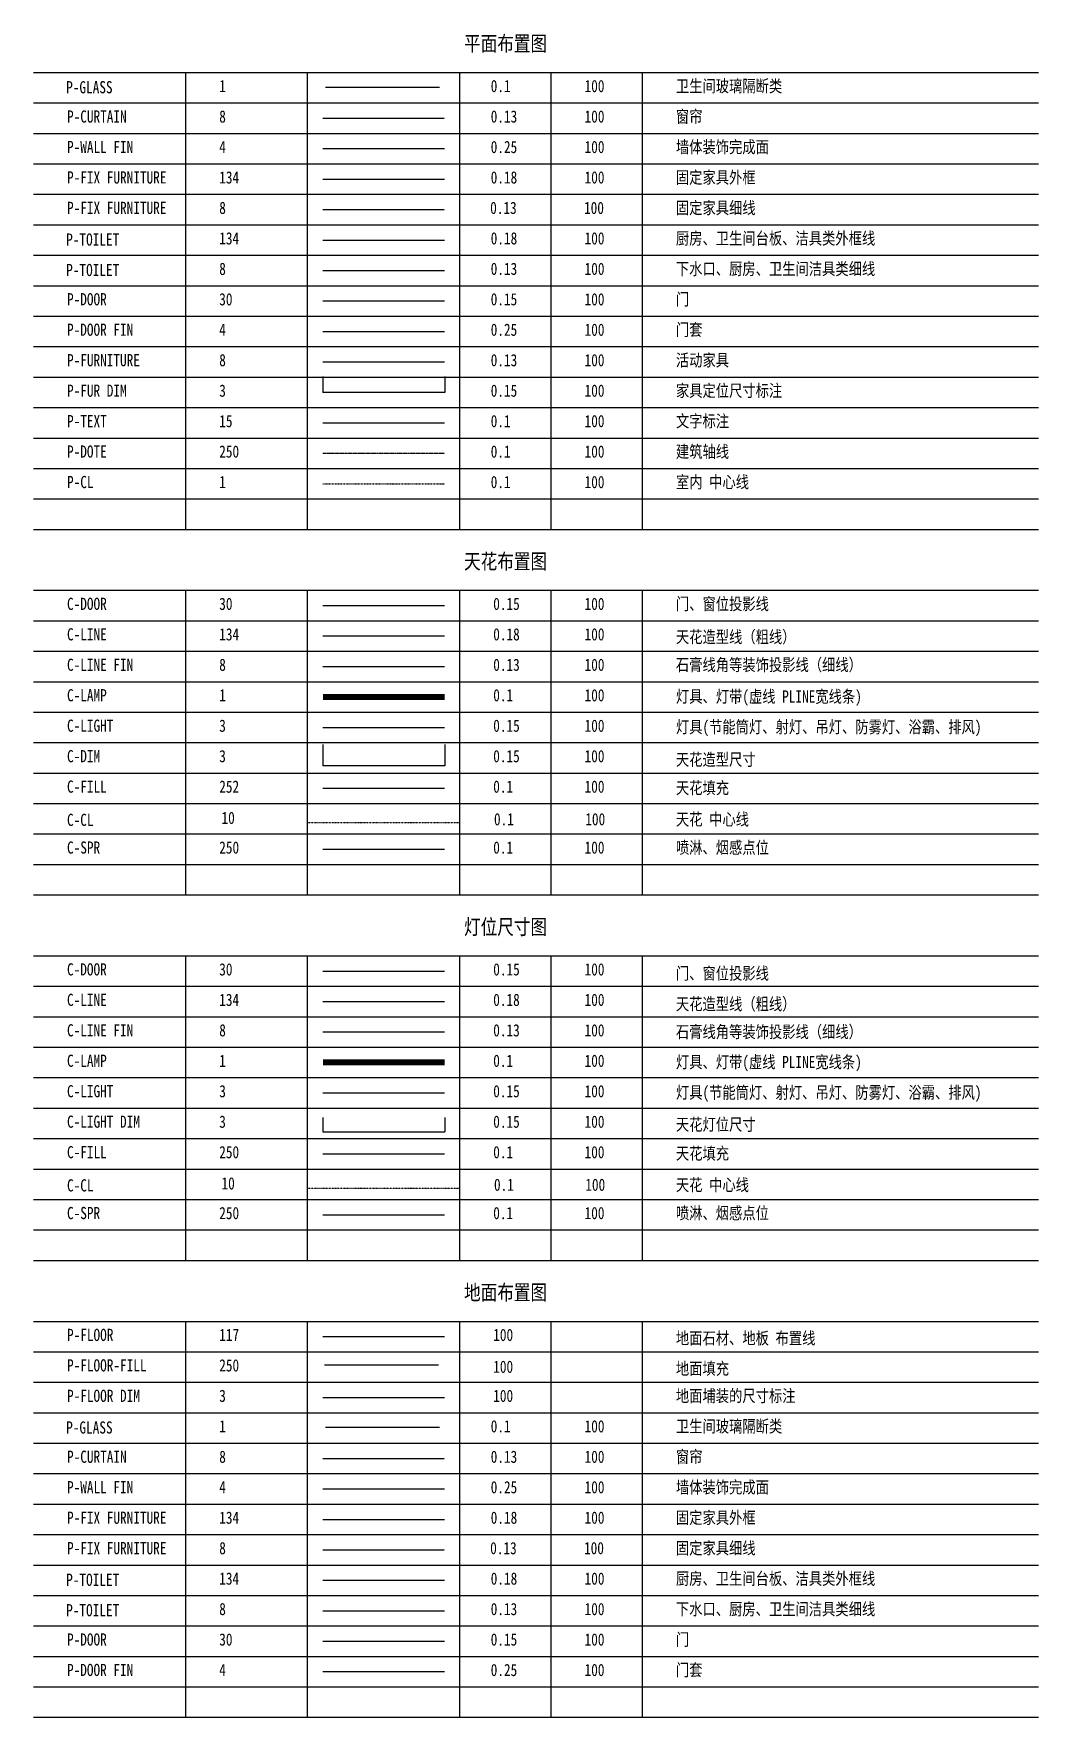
# Model space of a CAD drawing. Extents: x 3479 to 4537415, y 306 to 366510.
# Drawn here: x 4418633 to 4451633, y 299973 to 355247 of the extents above; entities that cross this region are included whole.
import ezdxf
from ezdxf.enums import TextEntityAlignment as Align

# ---------------------------------------------------------------- set-up
doc = ezdxf.new("R2010")
doc.units = 0
doc.header["$LTSCALE"] = 10
doc.header["$MEASUREMENT"] = 0
doc.header["$PDMODE"] = 35
for name, pattern in [('CENTERX2', [4, 2.5, -0.5, 0.5, -0.5]), ('DASH', [0.35, 0.25, -0.1]), ('DASHDOT2', [0.5, 0.25, -0.125, 0, -0.125])]:
    doc.linetypes.add(name, pattern=pattern)
doc.layers.get('Defpoints').update_dxf_attribs({"color": 49, "linetype": 'DASH'})
for name, color, linetype in [('C-CL', 10, 'DASHDOT2'), ('C-DIM', 3, 'Continuous'), ('C-DOOR', 30, 'Continuous'), ('C-FILL', 252, 'Continuous'), ('C-LAMP', 1, 'Continuous'), ('C-LIGHT', 3, 'Continuous'), ('C-LIGHT-DIM', 3, 'Continuous'), ('C-LINE', 134, 'Continuous'), ('C-LINE-FIN', 8, 'Continuous'), ('I-LINE FIN', 8, 'Continuous'), ('P-CL', 1, 'DASHDOT2'), ('P-CURTAIN', 8, 'DASH'), ('P-DOOR', 30, 'Continuous'), ('P-DOOR FIN', 4, 'Continuous'), ('P-DOTE', 250, 'DASHDOT2'), ('P-FIX FURNITURE', 134, 'Continuous'), ('P-FLOOR', 117, 'Continuous'), ('P-FLOOR DIM', 3, 'Continuous'), ('P-FLOOR-FILL', 250, 'Continuous'), ('P-FUR DIM', 3, 'Continuous'), ('P-FURNITURE', 8, 'Continuous'), ('P-GLASS', 1, 'Continuous'), ('P-TEXT', 15, 'Continuous'), ('P-TOILET', 134, 'Continuous'), ('P-WALL FIN', 4, 'Continuous')]:
    doc.layers.add(name, color=color, linetype=linetype)
doc.layers.add('C-SPR', color=250, linetype='Continuous', plot=False)
doc.styles.add('-宋体', font='simkai.ttf', dxfattribs={"width": 0.8})
doc.dimstyles.new('DIM-001', dxfattribs={"dimtxt": 2.5, "dimasz": 0.8, "dimexe": 1.5, "dimexo": 2.5, "dimgap": 1, "dimtad": 1, "dimdec": 0, "dimzin": 12, "dimdsep": 46, "dimtxsty": '-宋体', "dimblk": 'ARCHTICK', "dimcen": 0, "dimdle": 1, "dimclrd": 256, "dimclre": 256, "dimclrt": 9, "dimadec": 0, "dimazin": 0, "dimtfac": 1, "dimtdec": 0, "dimtmove": 2, "dimatfit": 3, "dimldrblk": 'DOT', "dimfxl": 1, "dimtolj": 1, "dimtzin": 12, "dimarcsym": 0})

# ---------------------------------------------------------------- blocks, each defined once
blk = doc.blocks.new('_ArchTick')
at = {"color": 0, "linetype": 'ByBlock', "const_width": 0.4}
blk.add_lwpolyline([(-0.5, -0.5), (0.5, 0.5)], dxfattribs=at)
blk = doc.blocks.new('*D301')
at = {"layer": 'Defpoints', "color": 0, "transparency": 16777216}
for p in [(4428133, 343998), (4432133, 343998), (4432133, 343473)]:
    blk.add_point(p, dxfattribs=at)
at = {"layer": 'P-FUR DIM', "lineweight": -2, "transparency": 16777216}
for p, q in [((4428133, 343995), (4428133, 343471)), ((4432133, 343995), (4432133, 343471)), ((4428132, 343473), (4432134, 343473))]:
    blk.add_line(p, q, dxfattribs=at)
at = {"layer": 'P-FUR DIM', "lineweight": -2, "transparency": 16777216, "xscale": 0.8, "yscale": 0.8, "zscale": 0.8, "rotation": 180}
blk.add_blockref('_ArchTick', (4428133, 343473), dxfattribs=at)
at = {"layer": 'P-FUR DIM', "lineweight": -2, "transparency": 16777216, "xscale": 0.8, "yscale": 0.8, "zscale": 0.8}
blk.add_blockref('_ArchTick', (4432133, 343473), dxfattribs=at)
at = {"layer": 'P-FUR DIM', "color": 9, "transparency": 16777216, "insert": (4430133, 343475), "char_height": 2.5, "attachment_point": 5, "style": '-宋体'}
blk.add_mtext('\\A1;4000', dxfattribs=at)
blk = doc.blocks.new('_Dot')
at = {"color": 0, "linetype": 'ByBlock', "lineweight": -2}
blk.add_line((-0.5, 0), (-1, 0), dxfattribs=at)
at = {"color": 0, "linetype": 'ByBlock', "const_width": 0.5}
blk.add_lwpolyline([(-0.25, 0, 1), (0.25, 0, 1)], format="xyb", close=True, dxfattribs=at)
blk = doc.blocks.new('*D302')
at = {"layer": 'C-DIM', "lineweight": -2, "transparency": 16777216}
for p, q in [((4428133, 331914), (4428133, 331215)), ((4432133, 331914), (4432133, 331215)), ((4428132, 331217), (4432134, 331217))]:
    blk.add_line(p, q, dxfattribs=at)
at = {"layer": 'Defpoints', "color": 0, "transparency": 16777216}
for p in [(4428133, 331917), (4432133, 331917), (4432133, 331217)]:
    blk.add_point(p, dxfattribs=at)
at = {"layer": 'C-DIM', "lineweight": -2, "transparency": 16777216, "xscale": 0.8, "yscale": 0.8, "zscale": 0.8, "rotation": 180}
blk.add_blockref('_ArchTick', (4428133, 331217), dxfattribs=at)
at = {"layer": 'C-DIM', "lineweight": -2, "transparency": 16777216, "xscale": 0.8, "yscale": 0.8, "zscale": 0.8}
blk.add_blockref('_ArchTick', (4432133, 331217), dxfattribs=at)
at = {"layer": 'C-DIM', "color": 9, "transparency": 16777216, "insert": (4430133, 331219), "char_height": 2.5, "attachment_point": 5, "style": '-宋体'}
blk.add_mtext('\\A1;4000', dxfattribs=at)
blk = doc.blocks.new('*D303')
at = {"layer": 'C-LIGHT-DIM', "lineweight": -2, "transparency": 16777216}
for p, q in [((4428133, 319661), (4428133, 319196)), ((4432133, 319661), (4432133, 319196)), ((4428132, 319198), (4432134, 319198))]:
    blk.add_line(p, q, dxfattribs=at)
at = {"layer": 'Defpoints', "color": 0, "transparency": 16777216}
for p in [(4428133, 319663), (4432133, 319663), (4432133, 319198)]:
    blk.add_point(p, dxfattribs=at)
at = {"layer": 'C-LIGHT-DIM', "lineweight": -2, "transparency": 16777216, "xscale": 0.8, "yscale": 0.8, "zscale": 0.8, "rotation": 180}
blk.add_blockref('_ArchTick', (4428133, 319198), dxfattribs=at)
at = {"layer": 'C-LIGHT-DIM', "lineweight": -2, "transparency": 16777216, "xscale": 0.8, "yscale": 0.8, "zscale": 0.8}
blk.add_blockref('_ArchTick', (4432133, 319198), dxfattribs=at)
at = {"layer": 'C-LIGHT-DIM', "color": 9, "transparency": 16777216, "insert": (4430133, 319200), "char_height": 2.5, "attachment_point": 5, "style": '-宋体'}
blk.add_mtext('\\A1;4000', dxfattribs=at)

msp = doc.modelspace()

# ---------------------------------------------------------------- linework, layer by layer
at = {"color": 8, "ltscale": 2}
for p, q in [((4418632.6, 353973), (4451632.6, 353973)), ((4423632.6, 338973), (4423632.6, 353973)), ((4427632.6, 338973), (4427632.6, 353973)), ((4432632.6, 338973), (4432632.6, 353973)), ((4435632.6, 338973), (4435632.6, 353973)), ((4438632.6, 338973), (4438632.6, 353973)), ((4418632.6, 352973), (4451632.6, 352973)), ((4418632.6, 351973), (4451632.6, 351973)), ((4418632.6, 351973), (4451632.6, 351973)), ((4418632.6, 350973), (4451632.6, 350973)), ((4418632.6, 349973), (4451632.6, 349973)), ((4418632.6, 348973), (4451632.6, 348973)), ((4418632.6, 347973), (4451632.6, 347973)), ((4418632.6, 346973), (4451632.6, 346973)), ((4418632.6, 345973), (4451632.6, 345973)), ((4418632.6, 344973), (4451632.6, 344973)), ((4418632.6, 344973), (4451632.6, 344973)), ((4418632.6, 344973), (4451632.6, 344973)), ((4418632.6, 343973), (4451632.6, 343973)), ((4418632.6, 342973), (4451632.6, 342973)), ((4418632.6, 341973), (4451632.6, 341973)), ((4418632.6, 340973), (4451632.6, 340973)), ((4418632.6, 340973), (4451632.6, 340973)), ((4418632.6, 340973), (4451632.6, 340973)), ((4418632.6, 339973), (4451632.6, 339973)), ((4418632.6, 338973), (4451632.6, 338973)), ((4418632.6, 336973), (4451632.6, 336973)), ((4423632.6, 326973), (4423632.6, 336973)), ((4427632.6, 326973), (4427632.6, 336973)), ((4432632.6, 326973), (4432632.6, 336973)), ((4435632.6, 326973), (4435632.6, 336973)), ((4438632.6, 326973), (4438632.6, 336973)), ((4418632.6, 335973), (4451632.6, 335973)), ((4418632.6, 334973), (4451632.6, 334973)), ((4418632.6, 333973), (4451632.6, 333973)), ((4418632.6, 333973), (4451632.6, 333973)), ((4418632.6, 332973), (4451632.6, 332973)), ((4418632.6, 331973), (4451632.6, 331973)), ((4418632.6, 330973), (4451632.6, 330973)), ((4418632.6, 329973), (4451632.6, 329973)), ((4418632.6, 328973), (4451632.6, 328973)), ((4418632.6, 327973), (4451632.6, 327973)), ((4418632.6, 326973), (4451632.6, 326973)), ((4418632.6, 324973), (4451632.6, 324973)), ((4423632.6, 314973), (4423632.6, 324973)), ((4427632.6, 314973), (4427632.6, 324973)), ((4432632.6, 314973), (4432632.6, 324973)), ((4435632.6, 314973), (4435632.6, 324973)), ((4438632.6, 314973), (4438632.6, 324973)), ((4418632.6, 323973), (4451632.6, 323973)), ((4418632.6, 322973), (4451632.6, 322973)), ((4418632.6, 321973), (4451632.6, 321973)), ((4418632.6, 320973), (4451632.6, 320973)), ((4418632.6, 319973), (4451632.6, 319973)), ((4418632.6, 318973), (4451632.6, 318973)), ((4418632.6, 317973), (4451632.6, 317973)), ((4418632.6, 316973), (4451632.6, 316973)), ((4418632.6, 315973), (4451632.6, 315973)), ((4418632.6, 314973), (4451632.6, 314973)), ((4418632.6, 312973), (4451632.6, 312973)), ((4423632.6, 299973), (4423632.6, 312973)), ((4427632.6, 299973), (4427632.6, 312973)), ((4432632.6, 299973), (4432632.6, 312973)), ((4435632.6, 299973), (4435632.6, 312973)), ((4438632.6, 299973), (4438632.6, 312973)), ((4418632.6, 311973), (4451632.6, 311973)), ((4418632.6, 311973), (4451632.6, 311973)), ((4418632.6, 310973), (4451632.6, 310973)), ((4418632.6, 309973), (4451632.6, 309973)), ((4418632.6, 308973), (4451632.6, 308973)), ((4418632.6, 307973), (4451632.6, 307973)), ((4418632.6, 306973), (4451632.6, 306973)), ((4418632.6, 305973), (4451632.6, 305973)), ((4418632.6, 304973), (4451632.6, 304973)), ((4418632.6, 304973), (4451632.6, 304973)), ((4418632.6, 304973), (4451632.6, 304973)), ((4418632.6, 303973), (4451632.6, 303973)), ((4418632.6, 302973), (4451632.6, 302973)), ((4418632.6, 301973), (4451632.6, 301973)), ((4418632.6, 300973), (4451632.6, 300973)), ((4418632.6, 300973), (4451632.6, 300973)), ((4418632.6, 300973), (4451632.6, 300973)), ((4418632.6, 299973), (4451632.6, 299973))]:
    msp.add_line(p, q, dxfattribs=at)
at = {"layer": 'C-CL', "linetype": 'DASHDOT2', "ltscale": 10}
for p, q in [((4427632.6, 329346.1), (4432632.6, 329346.1)), ((4427632.6, 317346.1), (4432632.6, 317346.1))]:
    msp.add_line(p, q, dxfattribs=at)
at = {"layer": 'C-DOOR'}
for p, q in [((4428132.6, 336473), (4432132.6, 336473)), ((4428132.6, 324473), (4432132.6, 324473))]:
    msp.add_line(p, q, dxfattribs=at)
at = {"layer": 'C-FILL', "ltscale": 2}
for p, q in [((4428132.6, 330473), (4432132.6, 330473)), ((4428132.6, 318473), (4432132.6, 318473))]:
    msp.add_line(p, q, dxfattribs=at)
at = {"layer": 'C-LAMP', "linetype": 'DASH', "ltscale": 10, "const_width": 200}
for points in [[(4428132.6, 333473), (4432132.6, 333473)], [(4428132.6, 321473), (4432132.6, 321473)]]:
    msp.add_lwpolyline(points, dxfattribs=at)
at = {"layer": 'C-LIGHT', "ltscale": 2}
for p, q in [((4428132.6, 332473), (4432132.6, 332473)), ((4428132.6, 320473), (4432132.6, 320473))]:
    msp.add_line(p, q, dxfattribs=at)
at = {"layer": 'C-LINE'}
for p, q in [((4428132.6, 335473), (4432132.6, 335473)), ((4428132.6, 323473), (4432132.6, 323473))]:
    msp.add_line(p, q, dxfattribs=at)
at = {"layer": 'C-LINE-FIN'}
for p, q in [((4428132.6, 334473), (4432132.6, 334473)), ((4428132.6, 322473), (4432132.6, 322473))]:
    msp.add_line(p, q, dxfattribs=at)
at = {"layer": 'C-SPR', "ltscale": 2}
for p, q in [((4428132.6, 328473), (4432132.6, 328473)), ((4428132.6, 316473), (4432132.6, 316473))]:
    msp.add_line(p, q, dxfattribs=at)
at = {"layer": 'P-CL', "linetype": 'DASHDOT2', "ltscale": 10}
msp.add_line((4428132.6, 340473), (4432132.6, 340473), dxfattribs=at)
at = {"layer": 'P-CURTAIN', "ltscale": 10}
for p, q in [((4428132.6, 352473), (4432132.6, 352473)), ((4428132.6, 308473), (4432132.6, 308473))]:
    msp.add_line(p, q, dxfattribs=at)
at = {"layer": 'P-DOOR'}
for p, q in [((4428132.6, 346473), (4432132.6, 346473)), ((4428132.6, 302473), (4432132.6, 302473))]:
    msp.add_line(p, q, dxfattribs=at)
at = {"layer": 'P-DOOR FIN', "ltscale": 2}
for p, q in [((4428132.6, 345473), (4432132.6, 345473)), ((4428132.6, 301473), (4432132.6, 301473))]:
    msp.add_line(p, q, dxfattribs=at)
at = {"layer": 'P-DOTE', "linetype": 'DASHDOT2', "ltscale": 5}
msp.add_line((4428132.6, 341473), (4432132.6, 341473), dxfattribs=at)
at = {"layer": 'P-FIX FURNITURE', "ltscale": 10}
for p, q in [((4428132.6, 350473), (4432132.6, 350473)), ((4428132.6, 306473), (4432132.6, 306473))]:
    msp.add_line(p, q, dxfattribs=at)
at = {"layer": 'P-FIX FURNITURE', "color": 8, "linetype": 'DASH', "ltscale": 10}
for p, q in [((4428132.6, 349473), (4432132.6, 349473)), ((4428132.6, 305473), (4432132.6, 305473))]:
    msp.add_line(p, q, dxfattribs=at)
at = {"layer": 'P-FLOOR', "ltscale": 2}
msp.add_line((4428132.6, 312473), (4432132.6, 312473), dxfattribs=at)
at = {"layer": 'P-FLOOR DIM'}
msp.add_line((4428132.6, 310473), (4432132.6, 310473), dxfattribs=at)
at = {"layer": 'P-FLOOR-FILL', "ltscale": 2}
msp.add_line((4431933.7, 311534.2), (4428184.3, 311534.2), dxfattribs=at)
at = {"layer": 'P-FUR DIM'}
msp.add_line((4428132.6, 343473), (4432132.6, 343473), dxfattribs=at)
at = {"layer": 'P-FURNITURE', "ltscale": 10}
msp.add_line((4428132.6, 344473), (4432132.6, 344473), dxfattribs=at)
at = {"layer": 'P-GLASS'}
for p, q in [((4428217, 353493.6), (4431959.1, 353493.6)), ((4428217, 309493.6), (4431959.1, 309493.6))]:
    msp.add_line(p, q, dxfattribs=at)
at = {"layer": 'P-TEXT'}
msp.add_line((4428132.6, 342473), (4432132.6, 342473), dxfattribs=at)
at = {"layer": 'P-TOILET', "ltscale": 2}
for p, q in [((4428132.6, 348473), (4432132.6, 348473)), ((4428132.6, 304473), (4432132.6, 304473))]:
    msp.add_line(p, q, dxfattribs=at)
at = {"layer": 'P-TOILET', "color": 8, "ltscale": 80}
for p, q in [((4428132.6, 347473), (4432132.6, 347473)), ((4428132.6, 303473), (4432132.6, 303473))]:
    msp.add_line(p, q, dxfattribs=at)
at = {"layer": 'P-WALL FIN', "ltscale": 2}
for p, q in [((4428132.6, 351473), (4432132.6, 351473)), ((4428132.6, 307473), (4432132.6, 307473))]:
    msp.add_line(p, q, dxfattribs=at)

# ---------------------------------------------------------------- texts
at = {"layer": 'C-CL', "linetype": 'CENTERX2', "ltscale": 5, "style": '-宋体', "width": 0.8}
for s, p in [('10', (4424802.9, 329302.5)), ('0.1', (4433752.5, 329257.9)), ('100', (4436752.5, 329257.9)), ('10', (4424802.9, 317302.5)), ('0.1', (4433752.5, 317257.9)), ('100', (4436752.5, 317257.9))]:
    msp.add_text(s, height=400, dxfattribs=at).set_placement(p)
at = {"layer": 'C-DIM', "style": '-宋体', "width": 0.8}
for s, p in [('3', (4424728.2, 331328.4)), ('0.15', (4433728.2, 331328.4)), ('100', (4436728.2, 331328.4))]:
    msp.add_text(s, height=400, dxfattribs=at).set_placement(p)
at = {"layer": 'C-DOOR', "style": '-宋体', "width": 0.8}
for s, p in [('30', (4424728.2, 336328.4)), ('0.15', (4433728.2, 336328.4)), ('100', (4436728.2, 336328.4)), ('30', (4424728.2, 324328.4)), ('0.15', (4433728.2, 324328.4)), ('100', (4436728.2, 324328.4))]:
    msp.add_text(s, height=400, dxfattribs=at).set_placement(p)
at = {"layer": 'C-FILL', "ltscale": 2, "style": '-宋体', "width": 0.8}
for s, p in [('252', (4424728.2, 330328.4)), ('0.1', (4433728.2, 330328.4)), ('100', (4436728.2, 330328.4)), ('250', (4424728.2, 318328.4)), ('0.1', (4433728.2, 318328.4)), ('100', (4436728.2, 318328.4))]:
    msp.add_text(s, height=400, dxfattribs=at).set_placement(p)
at = {"layer": 'C-LAMP', "ltscale": 2, "style": '-宋体', "width": 0.8}
for s, p in [('1', (4424728.2, 333328.4)), ('0.1', (4433728.2, 333328.4)), ('100', (4436728.2, 333328.4)), ('1', (4424728.2, 321328.4)), ('0.1', (4433728.2, 321328.4)), ('100', (4436728.2, 321328.4))]:
    msp.add_text(s, height=400, dxfattribs=at).set_placement(p)
at = {"layer": 'C-LIGHT', "ltscale": 2, "style": '-宋体', "width": 0.8}
for s, p in [('3', (4424728.2, 332328.4)), ('0.15', (4433728.2, 332328.4)), ('100', (4436728.2, 332328.4)), ('3', (4424728.2, 320328.4)), ('0.15', (4433728.2, 320328.4)), ('100', (4436728.2, 320328.4))]:
    msp.add_text(s, height=400, dxfattribs=at).set_placement(p)
at = {"layer": 'C-LIGHT-DIM', "style": '-宋体', "width": 0.8}
for s, p in [('3', (4424728.2, 319328.4)), ('0.15', (4433728.2, 319328.4)), ('100', (4436728.2, 319328.4))]:
    msp.add_text(s, height=400, dxfattribs=at).set_placement(p)
at = {"layer": 'C-LINE', "style": '-宋体', "width": 0.8}
for s, p in [('134', (4424728.2, 335328.4)), ('0.18', (4433728.2, 335328.4)), ('100', (4436728.2, 335328.4)), ('134', (4424728.2, 323328.4)), ('0.18', (4433728.2, 323328.4)), ('100', (4436728.2, 323328.4))]:
    msp.add_text(s, height=400, dxfattribs=at).set_placement(p)
at = {"layer": 'C-SPR', "ltscale": 2, "style": '-宋体', "width": 0.8}
for s, p in [('250', (4424728.2, 328328.4)), ('0.1', (4433728.2, 328328.4)), ('100', (4436728.2, 328328.4)), ('250', (4424728.2, 316328.4)), ('0.1', (4433728.2, 316328.4)), ('100', (4436728.2, 316328.4))]:
    msp.add_text(s, height=400, dxfattribs=at).set_placement(p)
at = {"layer": 'I-LINE FIN', "style": '-宋体', "width": 0.8}
for s, p in [('8', (4424728.2, 334328.4)), ('0.13', (4433728.2, 334328.4)), ('100', (4436728.2, 334328.4)), ('8', (4424728.2, 322328.4)), ('0.13', (4433728.2, 322328.4)), ('100', (4436728.2, 322328.4))]:
    msp.add_text(s, height=400, dxfattribs=at).set_placement(p)
at = {"layer": 'P-CL', "style": '-宋体', "width": 0.8}
for s, p in [('1', (4424728.2, 340328.4)), ('0.1', (4433645, 340328.4)), ('100', (4436728.2, 340328.4))]:
    msp.add_text(s, height=400, dxfattribs=at).set_placement(p)
at = {"layer": 'P-CURTAIN', "style": '-宋体', "width": 0.8}
for s, p in [('8', (4424728.2, 352328.4)), ('0.13', (4433645, 352328.4)), ('100', (4436728.2, 352328.4)), ('8', (4424728.2, 308328.4)), ('0.13', (4433645, 308328.4)), ('100', (4436728.2, 308328.4))]:
    msp.add_text(s, height=400, dxfattribs=at).set_placement(p)
at = {"layer": 'P-DOOR', "style": '-宋体', "width": 0.8}
for s, p in [('30', (4424728.2, 346328.4)), ('0.15', (4433645, 346328.4)), ('100', (4436728.2, 346328.4)), ('30', (4424728.2, 302328.4)), ('0.15', (4433645, 302328.4)), ('100', (4436728.2, 302328.4))]:
    msp.add_text(s, height=400, dxfattribs=at).set_placement(p)
at = {"layer": 'P-DOOR FIN', "ltscale": 2, "style": '-宋体', "width": 0.8}
for s, p in [('4', (4424728.2, 345328.4)), ('0.25', (4433645, 345328.4)), ('100', (4436728.2, 345328.4)), ('4', (4424728.2, 301328.4)), ('0.25', (4433645, 301328.4)), ('100', (4436728.2, 301328.4))]:
    msp.add_text(s, height=400, dxfattribs=at).set_placement(p)
at = {"layer": 'P-DOTE', "ltscale": 2, "style": '-宋体', "width": 0.8}
for s, p in [('250', (4424728.2, 341328.4)), ('0.1', (4433645, 341328.4)), ('100', (4436728.2, 341328.4))]:
    msp.add_text(s, height=400, dxfattribs=at).set_placement(p)
at = {"layer": 'P-FIX FURNITURE', "style": '-宋体', "width": 0.8}
for s, p in [('134', (4424728.2, 350328.4)), ('0.18', (4433645, 350328.4)), ('100', (4436728.2, 350328.4)), ('134', (4424728.2, 306328.4)), ('0.18', (4433645, 306328.4)), ('100', (4436728.2, 306328.4))]:
    msp.add_text(s, height=400, dxfattribs=at).set_placement(p)
at = {"layer": 'P-FIX FURNITURE', "color": 8, "style": '-宋体', "width": 0.8}
for s, p in [('8', (4424728.2, 349328.4)), ('0.13', (4433627.5, 349328.4)), ('100', (4436710.7, 349328.4)), ('8', (4424728.2, 305328.4)), ('0.13', (4433627.5, 305328.4)), ('100', (4436710.7, 305328.4))]:
    msp.add_text(s, height=400, dxfattribs=at).set_placement(p)
at = {"layer": 'P-FLOOR', "ltscale": 2, "style": '-宋体', "width": 0.8}
for s, p in [('117', (4424728.2, 312328.4)), ('100', (4433728.2, 312328.4))]:
    msp.add_text(s, height=400, dxfattribs=at).set_placement(p)
at = {"layer": 'P-FLOOR DIM', "style": '-宋体', "width": 0.8}
for s, p in [('3', (4424728.2, 310328.4)), ('100', (4433728.2, 310328.4))]:
    msp.add_text(s, height=400, dxfattribs=at).set_placement(p)
at = {"layer": 'P-FLOOR-FILL', "ltscale": 2, "style": '-宋体', "width": 0.8}
for s, p in [('250', (4424728.2, 311328.4)), ('100', (4433728.2, 311283.8))]:
    msp.add_text(s, height=400, dxfattribs=at).set_placement(p)
at = {"layer": 'P-FUR DIM', "style": '-宋体', "width": 0.8}
for s, p in [('3', (4424728.2, 343328.4)), ('0.15', (4433645, 343328.4)), ('100', (4436728.2, 343328.4))]:
    msp.add_text(s, height=400, dxfattribs=at).set_placement(p)
at = {"layer": 'P-FURNITURE', "style": '-宋体', "width": 0.8}
for s, p in [('8', (4424728.2, 344328.4)), ('0.13', (4433645, 344328.4)), ('100', (4436728.2, 344328.4))]:
    msp.add_text(s, height=400, dxfattribs=at).set_placement(p)
at = {"layer": 'P-GLASS', "style": '-宋体', "width": 0.8}
for s, p in [('1', (4424728.2, 353328.4)), ('0.1', (4433645, 353328.4)), ('100', (4436728.2, 353328.4)), ('1', (4424728.2, 309328.4)), ('0.1', (4433645, 309328.4)), ('100', (4436728.2, 309328.4))]:
    msp.add_text(s, height=400, dxfattribs=at).set_placement(p)
at = {"layer": 'P-TEXT', "style": '-宋体', "width": 0.8}
for s, p in [('平面布置图', (4434132.6, 354673.6)), ('天花布置图', (4434132.6, 337673.6)), ('灯位尺寸图', (4434132.6, 325673.6)), ('地面布置图', (4434132.6, 313673.6))]:
    msp.add_text(s, height=500, dxfattribs=at).set_placement(p, align=Align.CENTER)
for s, p in [('卫生间玻璃隔断类', (4439728.2, 353328.4)), ('P-GLASS', (4419701.2, 353288.9)), ('P-CURTAIN', (4419728.2, 352328.4)), ('窗帘', (4439728.2, 352328.4)), ('P-WALL FIN', (4419728.2, 351328.4)), ('墙体装饰完成面', (4439728.2, 351328.4)), ('P-FIX FURNITURE', (4419728.2, 350328.4)), ('固定家具外框', (4439728.2, 350328.4)), ('P-FIX FURNITURE', (4419728.2, 349328.4)), ('固定家具细线', (4439728.2, 349328.4)), ('厨房、卫生间台板、洁具类外框线', (4439728.2, 348328.4)), ('P-TOILET', (4419701.2, 348288.9)), ('P-TOILET', (4419701.2, 347288.9)), ('下水口、厨房、卫生间洁具类细线', (4439728.2, 347328.4)), ('P-DOOR', (4419728.2, 346328.4)), ('门', (4439728.2, 346328.4)), ('P-DOOR FIN', (4419728.2, 345328.4)), ('门套', (4439728.2, 345328.4)), ('P-FURNITURE', (4419728.2, 344328.4)), ('活动家具', (4439728.2, 344328.4)), ('P-FUR DIM', (4419728.2, 343328.4)), ('家具定位尺寸标注', (4439728.2, 343328.4)), ('P-TEXT', (4419728.2, 342328.4)), ('15', (4424728.2, 342328.4)), ('0.1', (4433645, 342328.4)), ('100', (4436728.2, 342328.4)), ('文字标注', (4439728.2, 342328.4)), ('P-DOTE', (4419728.2, 341328.4)), ('建筑轴线', (4439728.2, 341328.4)), ('P-CL', (4419728.2, 340328.4)), ('室内 中心线', (4439728.2, 340328.4)), ('C-DOOR', (4419728.2, 336328.4)), ('门、窗位投影线', (4439728.2, 336328.4)), ('C-LINE', (4419728.2, 335328.4)), ('天花造型线（粗线）', (4439728.2, 335244.5)), ('C-LINE FIN', (4419728.2, 334328.4)), ('石膏线角等装饰投影线（细线）', (4439728.2, 334328.4)), ('C-LAMP', (4419728.2, 333328.4)), ('灯具、灯带(虚线 PLINE宽线条)', (4439728.2, 333287.2)), ('C-LIGHT', (4419728.2, 332328.4)), ('灯具(节能筒灯、射灯、吊灯、防雾灯、浴霸、排风)', (4439728.2, 332287.2)), ('C-DIM', (4419728.2, 331328.4)), ('天花造型尺寸', (4439728.2, 331217.1)), ('C-FILL', (4419728.2, 330328.4)), ('天花填充', (4439728.2, 330287.2)), ('C-CL', (4419728.2, 329237.2)), ('天花 中心线', (4439728.2, 329253.9)), ('C-SPR', (4419728.2, 328328.4)), ('喷淋、烟感点位', (4439728.2, 328328.4)), ('C-DOOR', (4419728.2, 324328.4)), ('门、窗位投影线', (4439728.2, 324197.4)), ('C-LINE', (4419728.2, 323328.4)), ('天花造型线（粗线）', (4439728.2, 323192)), ('C-LINE FIN', (4419728.2, 322328.4)), ('石膏线角等装饰投影线（细线）', (4439728.2, 322279.1)), ('C-LAMP', (4419728.2, 321328.4)), ('灯具、灯带(虚线 PLINE宽线条)', (4439728.2, 321287.2)), ('C-LIGHT', (4419728.2, 320328.4)), ('灯具(节能筒灯、射灯、吊灯、防雾灯、浴霸、排风)', (4439728.2, 320287.2)), ('C-LIGHT DIM', (4419728.2, 319328.4)), ('天花灯位尺寸', (4439728.2, 319237.5)), ('C-FILL', (4419728.2, 318328.4)), ('天花填充', (4439728.2, 318287.2)), ('C-CL', (4419728.2, 317237.2)), ('天花 中心线', (4439728.2, 317253.9)), ('C-SPR', (4419728.2, 316328.4)), ('喷淋、烟感点位', (4439728.2, 316328.4)), ('P-FLOOR', (4419728.2, 312328.4)), ('地面石材、地板 布置线', (4439728.2, 312222.7)), ('P-FLOOR-FILL', (4419728.2, 311328.4)), ('地面填充', (4439728.2, 311224.9)), ('P-FLOOR DIM', (4419728.2, 310328.4)), ('地面埔装的尺寸标注', (4439728.2, 310328.4)), ('P-GLASS', (4419701.2, 309288.9)), ('卫生间玻璃隔断类', (4439728.2, 309328.4)), ('P-CURTAIN', (4419728.2, 308328.4)), ('窗帘', (4439728.2, 308328.4)), ('P-WALL FIN', (4419728.2, 307328.4)), ('墙体装饰完成面', (4439728.2, 307328.4)), ('固定家具外框', (4439728.2, 306328.4)), ('P-FIX FURNITURE', (4419728.2, 306328.4)), ('P-FIX FURNITURE', (4419728.2, 305328.4)), ('固定家具细线', (4439728.2, 305328.4)), ('P-TOILET', (4419701.2, 304288.9)), ('厨房、卫生间台板、洁具类外框线', (4439728.2, 304328.4)), ('P-TOILET', (4419701.2, 303288.9)), ('下水口、厨房、卫生间洁具类细线', (4439728.2, 303328.4)), ('P-DOOR', (4419728.2, 302328.4)), ('门', (4439728.2, 302328.4)), ('P-DOOR FIN', (4419728.2, 301328.4)), ('门套', (4439728.2, 301328.4))]:
    msp.add_text(s, height=400, dxfattribs=at).set_placement(p)
at = {"layer": 'P-TOILET', "ltscale": 2, "style": '-宋体', "width": 0.8}
for s, p in [('134', (4424728.2, 348328.4)), ('0.18', (4433645, 348328.4)), ('100', (4436728.2, 348328.4)), ('134', (4424728.2, 304328.4)), ('0.18', (4433645, 304328.4)), ('100', (4436728.2, 304328.4))]:
    msp.add_text(s, height=400, dxfattribs=at).set_placement(p)
at = {"layer": 'P-TOILET', "color": 8, "ltscale": 80, "style": '-宋体', "width": 0.8}
for s, p in [('8', (4424728.2, 347328.4)), ('0.13', (4433645, 347328.4)), ('100', (4436728.2, 347328.4)), ('8', (4424728.2, 303328.4)), ('0.13', (4433645, 303328.4)), ('100', (4436728.2, 303328.4))]:
    msp.add_text(s, height=400, dxfattribs=at).set_placement(p)
at = {"layer": 'P-WALL FIN', "ltscale": 2, "style": '-宋体', "width": 0.8}
for s, p in [('4', (4424728.2, 351328.4)), ('0.25', (4433645, 351328.4)), ('100', (4436728.2, 351328.4)), ('4', (4424728.2, 307328.4)), ('0.25', (4433645, 307328.4)), ('100', (4436728.2, 307328.4))]:
    msp.add_text(s, height=400, dxfattribs=at).set_placement(p)

# ---------------------------------------------------------------- dimensions: what is measured, and where the dimension line sits
at = {"layer": 'C-DIM'}
dim = msp.add_linear_dim(base=(4432132.6, 331216.6), p1=(4428132.6, 331916.6), p2=(4432132.6, 331916.6), dimstyle='DIM-001', dxfattribs=at)
dim.commit()
dim.dimension.update_dxf_attribs({"geometry": '*D302', "text_midpoint": (4430132.6, 331218.9)})
at = {"layer": 'C-LIGHT-DIM', "color": 3}
dim = msp.add_aligned_dim(p1=(4428132.6, 319663.3), p2=(4432132.6, 319663.3), distance=-465.4, dimstyle='DIM-001', override={"dimfxl": 1.5}, dxfattribs=at)
dim.commit()
dim.dimension.update_dxf_attribs({"geometry": '*D303', "text_midpoint": (4430132.6, 319200.2)})
at = {"layer": 'P-FUR DIM'}
dim = msp.add_linear_dim(base=(4432132.6, 343473), p1=(4428132.6, 343997.7), p2=(4432132.6, 343997.7), dimstyle='DIM-001', dxfattribs=at)
dim.commit()
dim.dimension.update_dxf_attribs({"geometry": '*D301', "text_midpoint": (4430132.6, 343475.2)})

doc.saveas('drawing.dxf')
